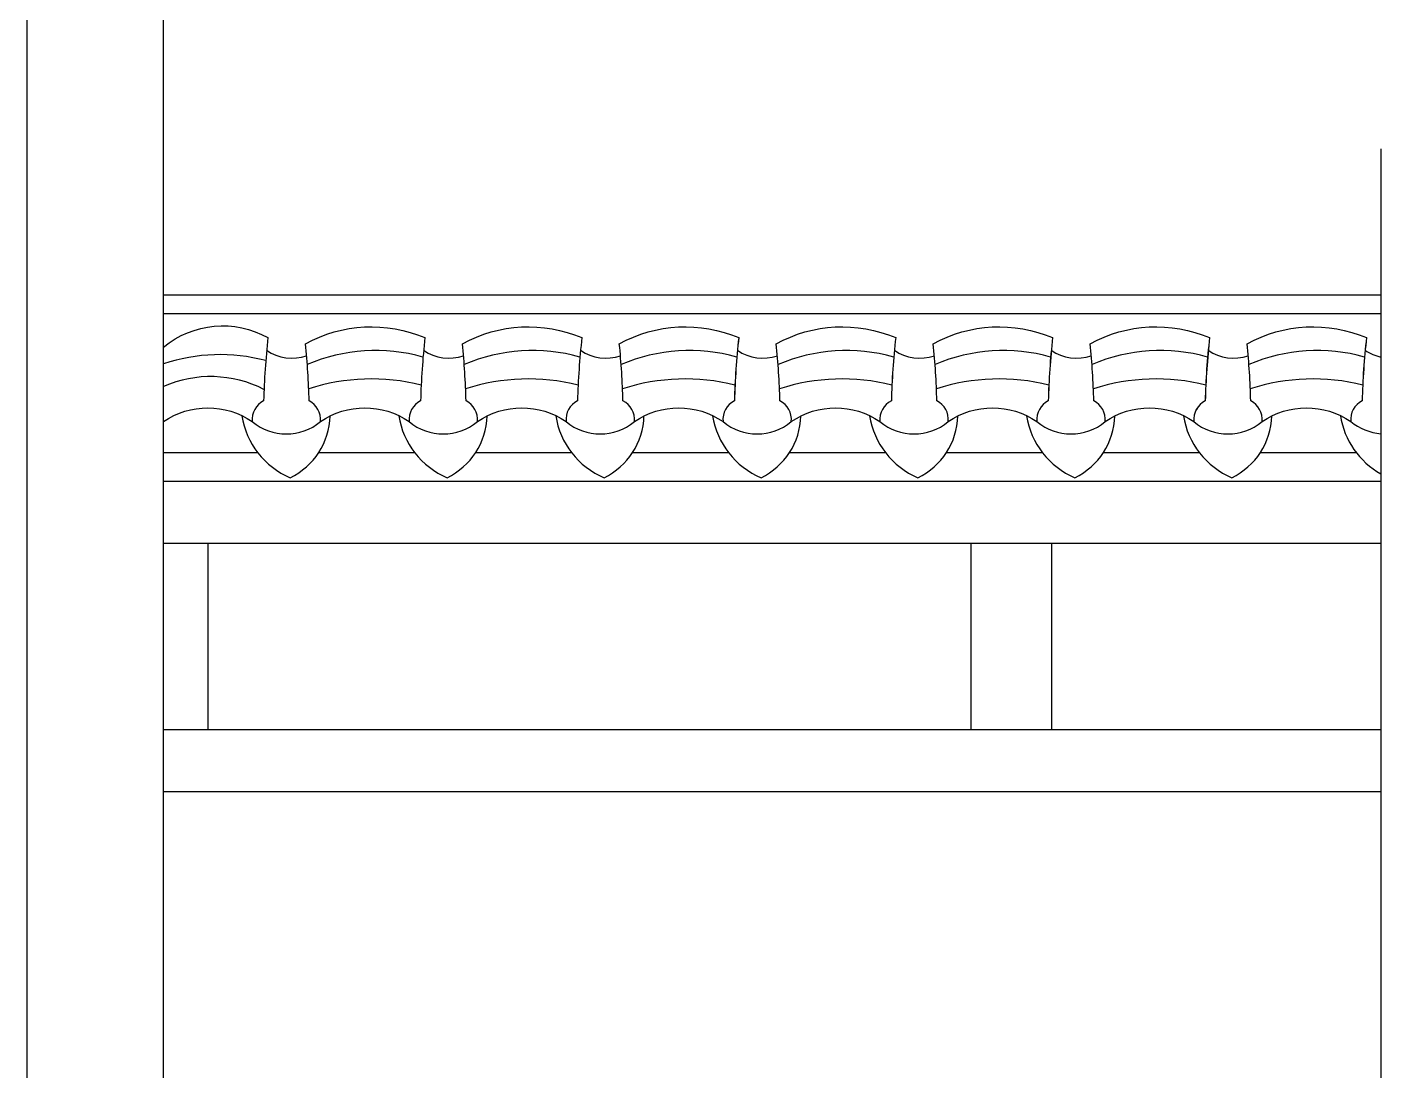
# Model space of a CAD drawing. Header units: metres. Extents: x 2084 to 9590, y 597 to 7347.
# Drawn here: x 7408 to 9590, y 3402 to 5083 of the extents above; entities that cross this region are included whole.
import ezdxf

# ---------------------------------------------------------------- set-up
doc = ezdxf.new("R2010")
doc.units = ezdxf.units.M
for name, color, linetype in [('3', 3, 'Continuous'), ('4', 4, 'Continuous'), ('7', 7, 'Continuous')]:
    doc.layers.add(name, color=color, linetype=linetype)

msp = doc.modelspace()

# ---------------------------------------------------------------- linework, layer by layer
at = {"layer": '3'}
for p, q in [((9590.28, 4886.8), (9590.28, 1864.06)), ((9590.28, 4621.16), (7627.7, 4621.16)), ((7627.7, 4397.78), (7779.46, 4397.78)), ((7877.67, 4397.78), (8032.46, 4397.78)), ((8130.67, 4397.78), (8285.46, 4397.78)), ((8383.67, 4397.78), (8538.46, 4397.78)), ((8636.67, 4397.78), (8791.46, 4397.78)), ((8889.67, 4397.78), (9044.46, 4397.78)), ((9142.67, 4397.78), (9297.46, 4397.78)), ((9395.67, 4397.78), (9550.46, 4397.78)), ((9590.28, 4251.16), (7627.7, 4251.16)), ((7699.7, 3951.16), (7699.7, 4251.16)), ((8929.7, 3951.16), (8929.7, 4251.16)), ((9059.7, 3951.16), (9059.7, 4251.16)), ((9590.28, 3951.16), (7627.7, 3951.16))]:
    msp.add_line(p, q, dxfattribs=at)
for points in [[(7627.7, 4567.48, -0.31), (7796.03, 4582.81, 0.02), (7789.05, 4480.92, 0.31), (7770.7, 4447.53, 0.31)], [(7880.7, 4447.53, 0.31), (7862.35, 4480.92, 0.02), (7856.47, 4572.94, -0.23), (8049.03, 4582.81, 0.02), (8042.05, 4480.92, 0.31), (8023.7, 4447.53)], [(8133.7, 4447.53, 0.31), (8115.35, 4480.92, 0.02), (8109.47, 4572.94, -0.23), (8302.03, 4582.81, 0.02), (8295.05, 4480.92, 0.31), (8276.7, 4447.53)], [(8386.7, 4447.53, 0.31), (8368.35, 4480.92, 0.02), (8362.47, 4572.94, -0.23), (8555.03, 4582.81, 0.02), (8548.05, 4480.92, 0.31), (8529.7, 4447.53)], [(8639.7, 4447.53, 0.31), (8621.35, 4480.92, 0.02), (8615.47, 4572.94, -0.23), (8808.03, 4582.81, 0.02), (8801.05, 4480.92, 0.31), (8782.7, 4447.53)], [(8892.7, 4447.53, 0.31), (8874.35, 4480.92, 0.02), (8868.47, 4572.94, -0.23), (9061.03, 4582.81, 0.02), (9054.05, 4480.92, 0.31), (9035.7, 4447.53)], [(9145.7, 4447.53, 0.31), (9127.35, 4480.92, 0.02), (9121.47, 4572.94, -0.23), (9314.03, 4582.81, 0.02), (9307.05, 4480.92, 0.31), (9288.7, 4447.53)], [(9398.7, 4447.53, 0.31), (9380.35, 4480.92, 0.02), (9374.47, 4572.94, -0.23), (9567.03, 4582.81, 0.02), (9560.05, 4480.92, 0.31), (9541.7, 4447.53)], [(7627.7, 4447.53, -0.31), (7770.7, 4447.53, 0.36), (7880.7, 4447.53, 0.36)], [(7753.96, 4457.06, 0.26), (7831.92, 4357.24, 0.28), (7896.25, 4456.48)], [(7880.7, 4447.53, -0.31), (8023.7, 4447.53, 0.36), (8133.7, 4447.53, 0.36)], [(8006.96, 4457.06, 0.26), (8084.92, 4357.24, 0.28), (8149.25, 4456.48)], [(8133.7, 4447.53, -0.31), (8276.7, 4447.53, 0.36), (8386.7, 4447.53, 0.36)], [(8259.96, 4457.06, 0.26), (8337.92, 4357.24, 0.28), (8402.25, 4456.48)], [(8386.7, 4447.53, -0.31), (8529.7, 4447.53, 0.36), (8639.7, 4447.53, 0.36)], [(8386.7, 4447.53, -0.31), (8529.7, 4447.53, 0.36), (8639.7, 4447.53, 0.36)], [(8512.96, 4457.06, 0.26), (8590.92, 4357.24, 0.28), (8655.25, 4456.48)], [(8512.96, 4457.06, 0.26), (8590.92, 4357.24, 0.28), (8655.25, 4456.48)], [(8639.7, 4447.53, -0.31), (8782.7, 4447.53, 0.36), (8892.7, 4447.53, 0.36)], [(8639.7, 4447.53, -0.31), (8782.7, 4447.53, 0.36), (8892.7, 4447.53, 0.36)], [(8765.96, 4457.06, 0.26), (8843.92, 4357.24, 0.28), (8908.25, 4456.48)], [(8765.96, 4457.06, 0.26), (8843.92, 4357.24, 0.28), (8908.25, 4456.48)], [(8892.7, 4447.53, -0.31), (9035.7, 4447.53, 0.36), (9145.7, 4447.53, 0.36)], [(8892.7, 4447.53, -0.31), (9035.7, 4447.53, 0.36), (9145.7, 4447.53, 0.36)], [(9018.96, 4457.06, 0.26), (9096.92, 4357.24, 0.28), (9161.25, 4456.48)], [(9018.96, 4457.06, 0.26), (9096.92, 4357.24, 0.28), (9161.25, 4456.48)], [(9145.7, 4447.53, -0.31), (9288.7, 4447.53, 0.36), (9398.7, 4447.53, 0.36)], [(9145.7, 4447.53, -0.31), (9288.7, 4447.53, 0.36), (9398.7, 4447.53, 0.36)], [(9271.96, 4457.06, 0.26), (9349.92, 4357.24, 0.28), (9414.25, 4456.48)], [(9271.96, 4457.06, 0.26), (9349.92, 4357.24, 0.28), (9414.25, 4456.48)], [(9398.7, 4447.53, -0.31), (9541.7, 4447.53, 0.15), (9590.28, 4428.04, 0.15)], [(9398.7, 4447.53, -0.31), (9541.7, 4447.53, 0.15), (9590.28, 4428.04, 0.15)], [(9524.96, 4457.06, 0.23), (9590.28, 4363.42, 0.23)], [(9524.96, 4457.06, 0.23), (9590.28, 4363.42, 0.23)]]:
    msp.add_lwpolyline(points, format="xyb", dxfattribs=at)
for centre, radius, start, end in [((7834.68, 4621.43), 71.66, 235.28, 289.29), ((7969.67, 4280.58), 281.47, 74.3, 113.04), ((8087.68, 4621.43), 71.66, 235.28, 289.29), ((8222.67, 4280.58), 281.47, 74.3, 113.04), ((8340.68, 4621.43), 71.66, 235.28, 289.29), ((8475.67, 4280.58), 281.47, 74.3, 113.04), ((9619.04, 4458.66), 1071.22, 173.34, 178.81), ((8593.68, 4621.43), 71.66, 235.28, 289.29), ((8728.67, 4280.58), 281.47, 74.3, 113.04), ((9872.04, 4458.66), 1071.22, 173.34, 178.81), ((8846.68, 4621.43), 71.66, 235.28, 289.29), ((8981.67, 4280.58), 281.47, 74.3, 113.04), ((10125.04, 4458.66), 1071.22, 173.34, 178.81), ((9099.68, 4621.43), 71.66, 235.28, 289.29), ((9234.67, 4280.58), 281.47, 74.3, 113.04), ((10378.04, 4458.66), 1071.22, 173.34, 178.81), ((9352.68, 4621.43), 71.66, 235.28, 289.29), ((9487.67, 4280.58), 281.47, 74.3, 113.04), ((10631.04, 4458.66), 1071.22, 173.34, 178.81), ((9605.68, 4621.43), 71.66, 235.28, 257.59), ((7718.79, 4268.81), 286.65, 75.13, 108.53), ((7703.86, 4332.13), 187.95, 62.86, 113.9), ((7962.8, 4185.68), 330.56, 75.98, 107.8), ((8215.8, 4185.68), 330.56, 75.98, 107.8), ((8468.8, 4185.68), 330.56, 75.98, 107.8), ((8721.8, 4185.68), 330.56, 75.98, 107.8), ((8974.8, 4185.68), 330.56, 75.98, 107.8), ((9227.8, 4185.68), 330.56, 75.98, 107.8), ((9480.8, 4185.68), 330.56, 75.98, 107.8), ((8563.15, 4450.88), 33.62, 116.7, 185.72), ((8816.15, 4450.88), 33.62, 116.7, 185.72), ((9069.15, 4450.88), 33.62, 116.7, 185.72), ((9322.15, 4450.88), 33.62, 116.7, 185.72), ((9575.15, 4450.88), 33.62, 116.7, 185.72)]:
    msp.add_arc(centre, radius, start, end, dxfattribs=at)
at = {"layer": '4'}
for p, q in [((7627.7, 2201.16), (7627.7, 6191.16)), ((7407.7, 2201.16), (7407.7, 5391.16)), ((9590.28, 4651.16), (7627.7, 4651.16))]:
    msp.add_line(p, q, dxfattribs=at)
at = {"layer": '7'}
for p, q in [((9590.28, 4351.16), (7627.7, 4351.16)), ((9590.28, 3851.16), (7627.7, 3851.16))]:
    msp.add_line(p, q, dxfattribs=at)

doc.saveas('drawing.dxf')
